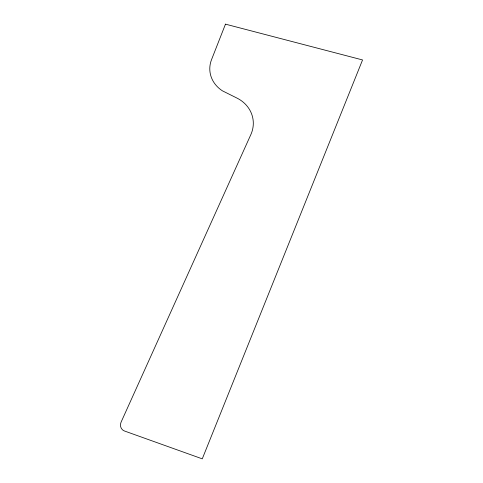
<?xml version="1.0" encoding="UTF-8"?>
<svg xmlns="http://www.w3.org/2000/svg" width="483" height="483" viewBox="0 0 483 483"><rect width="100%" height="100%" fill="white"/><g stroke="black" fill="none" stroke-linecap="round" stroke-linejoin="round"><path stroke-width="0.72" d="M225.476 24.15L211.548 59.62A32.071 27.972 -4.5 0 0 222.403 90.822L236.501 97.85A32.965 29.59 -7.3 0 1 250.846 134.612L121.058 422.196A6.635 6.201 -65.9 0 0 124.415 430.975L202.268 458.85L362.558 59.946L225.476 24.15"/></g></svg>
